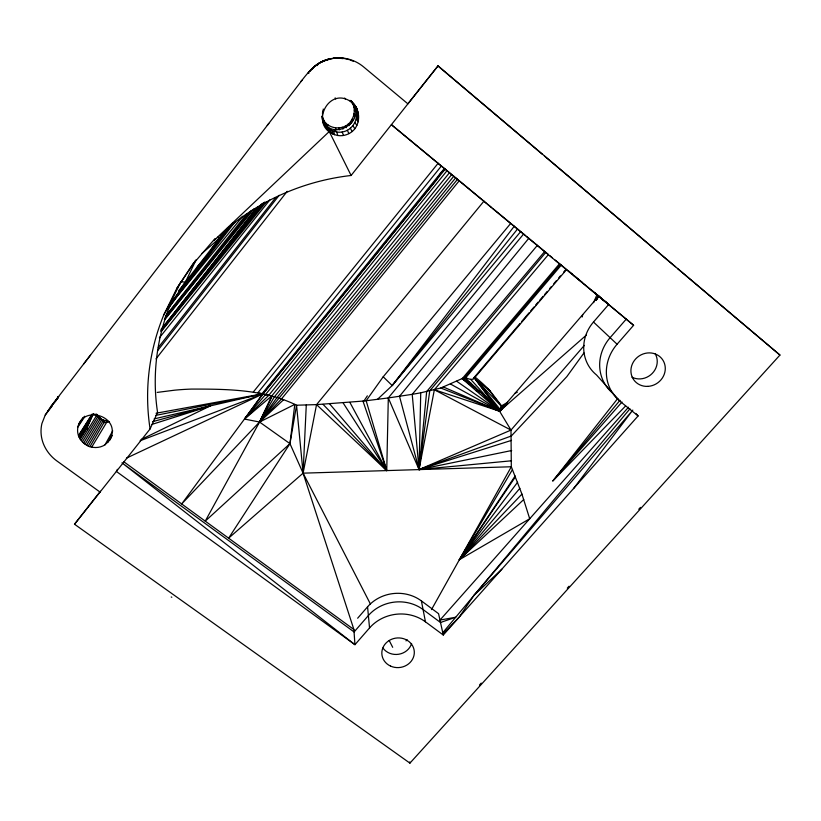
<?xml version="1.0" encoding="UTF-8"?>
<svg xmlns="http://www.w3.org/2000/svg" width="821" height="821" viewBox="0 0 821 821"><rect width="100%" height="100%" fill="white"/><g stroke="black" fill="none" stroke-linecap="round" stroke-linejoin="round"><path stroke-width="1.23" d="M185.382 284.333L185.402 282.126L196.127 259.795M512.509 469.489L459.37 559.717L529.709 518.769L521.93 494.109L511.319 466.759L510.99 430.081L499.599 411.229L474.959 378.738L499.599 411.229L502.473 408.848M351.532 123.099L351.593 120.03C355.39 114.201 355.288 105.693 350.557 100.46C370.353 121.118 328.246 145.05 322.181 116.818M523.634 233.995L388.312 397.939L386.742 470.587L316.557 404.62L296.555 405.215C264.116 389.257 226.853 389.062 191.457 389.082A405.328 311.056 61.1 0 0 174.38 390.211L157.221 392.407M560.497 264.465L464.717 377.444L440.764 388.015L420.732 392.818L419.059 469.591L511.545 460.786M353.707 103.98C329.067 81.648 306.387 128.63 337.78 135.506A18.719 18.267 -89.8 0 0 348.884 133.649C360.963 127.655 361.373 110.64 352.086 102.153L357.084 108.721M306.284 404.917L303.093 473.163L353.902 629.522L354.939 644.69L116.377 471.439L117.403 469.355M355.226 106.72C360.029 116.849 353.523 130.375 342.203 131.976A17.836 17.395 89.9 0 1 336.774 132.007L331.797 130.488L327.189 127.081L324.521 123.961L322.263 116.551M483.938 201.166L316.557 404.62L303.093 473.163L228.618 538.166L289.957 443.648L296.555 405.215L303.093 473.163L370.435 604.051M322.663 110.835L322.468 114.232M301.512 80.899L301.02 81.515C308.224 72.022 316.721 61.698 328.934 59.122L319.615 62.848L316.814 65.701M582.151 317.009L582.715 314.679M77.933 427.012C82.398 405.872 117.064 414.821 111.738 435.212A17.415 16.328 22.1 0 1 109.809 439.933L105.016 444.797A17.415 16.328 22.1 0 1 93.112 447.363C86.533 446.757 80.632 441.534 78.457 435.541A17.415 16.328 22.1 0 1 77.933 427.012L84.635 416.75M593.593 302.662L597 294.677M93.327 413.63L86.718 428.634L80.242 438.968M308.942 73.223L307.978 73.131A40.547 39.418 89.5 0 1 363.529 66.84L407.904 103.846L438.034 65.865L779.95 355.052L409.925 763.13L74.516 524.229L150.089 428.931L157.57 412.44A217.462 210.453 -10.1 0 1 170.819 303.236L172.4 300.024M92.742 414.718L86.431 428.408L79.945 438.742M451.724 174.514L271.761 395.948L259.549 422.025L205.25 521.13L289.957 443.648L294.801 404.394L259.549 422.025L244.494 419.059L262.566 394.09L435.684 180.866L441.123 172.472L445.198 169.116L262.905 394.162L181.687 503.94L281.562 398.862L459.257 180.743M302.118 80.16L50.728 406.764L45.247 415.036L41.912 423.554A37.499 35.026 22.8 0 0 42.692 441.821C45.196 449.395 50.184 456.024 56.598 460.745L100.018 492.066L100.419 491.276L74.516 524.229M272.264 396.02L259.549 422.025L289.957 443.648L303.093 473.163L511.319 466.759L431.487 609.613M150.089 428.931A227.725 219.669 -9.9 0 1 163.8 314.864L176.936 288.192L193.643 262.833M55.058 402.085L58.558 396.615L50.728 406.764M171.63 301.194L163.8 314.864M109.809 439.933L112.128 435.694M107.695 442.622L111.789 435.151M105.016 444.797L112.723 430.861M215.03 238.593L193.715 263.284L176.936 288.192M596.775 299.378L598.683 296.094L596.816 294.554M89.889 446.747L105.18 420.526L107.664 420.68L91.624 447.26M596.128 300.465L598.683 296.094L597.729 295.303M88.196 446.06L103.487 420.095L105.18 420.526M86.595 445.218L101.917 419.439L103.487 420.095M85.076 444.233L100.48 418.546L98.079 416.124L82.387 441.831M83.67 443.094L99.197 417.437M193.715 263.284L195.449 260.421M78.754 435.777L92.209 414.174M81.238 440.446L97.145 414.615M310.297 71.078C314.505 64.838 321.77 61.041 328.934 59.122L326.378 59.933M57.337 398.308L58.558 396.615L56.464 399.848M79.114 437.172L92.321 414.595L85.918 427.105L79.411 437.408M78.457 435.541L91.983 414.318M56.649 399.591L58.558 396.615M83.219 418.382L84.625 416.237M79.021 423.769L82.942 417.807M78.385 425.36L83.629 417.366M55.766 400.699L58.065 397.241L57.542 398M316.557 404.62L363.929 400.997L367.356 395.845M515.147 475.964L459.37 559.717L523.747 499.517M185.402 282.126L168.089 307.762L180.877 281.798L185.402 282.126L195.162 271.751L197.563 266.476L210.063 252.591L212.875 246.772L216.836 243.878L228.566 227.376M515.465 476.775L459.37 559.717L521.93 494.109M573.54 488.608L632.806 410.1L473.922 595.43L459.206 617.125L443.278 635.023L425.452 621.825L421.389 600.9A38.074 34.913 -7 0 0 367.572 606.811L357.648 618.234M595.984 300.024L598.683 296.094L499.599 411.229L434.36 389.749L419.059 469.591L511.678 450.524M56.782 399.109L55.664 400.699L56.392 399.981M167.617 309.65L176.392 297.325L242.626 216.313M492.764 208.472L510.765 223.353L383.202 376.788L366.156 400.74L363.929 400.997M583.936 352.979L566.829 376.634L511.288 436.002L419.059 469.591L388.312 397.939L366.156 400.74L386.742 470.587L323.084 404.384M262.905 394.162L268.775 395.312L449.498 172.677M517.61 482.245L459.37 559.717L519.867 488.31M377.465 399.365L392.192 385.542L514.244 226.237M47.772 411.198L54.443 402.526M45.247 415.036L52.103 406.108M311.98 69.282L313.53 67.291M83.609 364.031L90.536 355.072M502.483 408.755L499.599 411.229L496.941 408.509A159.017 20.669 39.7 0 0 480.172 391.915L464.717 377.444C467.139 378.06 472.291 381.221 473.902 378.091M267.256 125.397L268.806 123.427M178.557 290.932L227.304 228.217M169.352 304.96L233.277 222.737M168.521 307.434L235.278 221.66M158.32 347.488L275.743 197.533M157.488 350.844L279.161 195.316M156.011 358.849L287.217 191.314M333.849 131.771L335.43 129.759M256.819 207.569L161.111 329.508L257.784 206.861M617.782 398.452L552.841 480.952L625.602 405.974M327.63 127.481L329.149 131.637L213.86 240.635L237.053 220.705A227.725 219.669 -9.9 0 1 351.101 175.478L438.034 65.865M165.893 315.572L247.008 213.552M161.398 329.96L261.622 203.865M164.374 319.472L251.431 210.402M160.937 330.925L263.418 202.746M165.442 317.204L249.584 212.28M159.387 337.811L269.863 199.883M383.202 376.788L392.192 385.542L517.569 228.977M165.134 317.327L249.44 212.331M164.795 319.636L254.069 208.791M161.06 331.037L264.567 202.099M253.33 391.986L438.127 163.266M161.347 331.325L266.261 201.956M441.411 165.986L257.825 392.849L263.172 393.803M444.377 168.438L261.848 393.967L154.163 418.884M447.065 170.655L265.46 394.655L244.494 419.059L271.761 395.948M453.777 176.217L274.491 396.738L259.549 422.025L283.686 399.642M455.696 177.798L277.005 397.497L259.549 422.025L457.513 179.296M528.816 238.275L399.499 396.327L419.059 469.591L511.514 440.364M202.028 253.381L219.443 238.326L228.105 227.786M619.988 400.289L552.841 480.952L622 402.003M392.192 385.542L520.709 231.573M443.278 635.023L442.776 632.724L629.933 408.837M545.832 252.345L429.722 390.888L419.059 469.591L510.99 430.081L584.336 345.395M537.375 245.356L412.214 394.337L388.312 397.939M544.734 251.442L426.674 391.566L419.059 469.591L412.214 394.337L420.732 392.818M559.563 263.695L462.213 378.655L499.599 411.229L586.286 335.153M465.651 377.834L561.266 265.101M473.809 377.834L519.991 323.484M521.643 321.545L529.063 312.811M530.715 310.872L534.019 306.982M535.661 305.043L538.135 302.128M539.787 300.188L543.081 296.309M544.734 294.37L547.207 291.455M549.68 288.54L551.332 286.601M553.806 283.697L556.279 280.782M558.752 277.867L560.404 275.928M563.699 272.049L565.351 270.109M473.625 378.902L566.603 269.493L555.201 260.093M443.032 633.884L459.206 617.125L638.102 415.939L620.132 401.366L596.559 375.002A39.346 36.832 -36.1 0 1 593.48 322.037L608.628 304.519M626.228 319.143L610.116 337.667A41.717 38.854 -35.2 0 0 613.174 393.587M425.452 621.825A39.541 36.073 -7 0 0 369.542 627.952L354.939 644.69L121.98 462.859L354.097 631.954L368.383 615.534A38.679 35.395 -7 0 1 423.061 609.541L440.508 622.492L442.776 632.724M620.132 401.366A42.713 39.706 -34.9 0 1 617.084 344.225L633.607 325.28L568.594 271.135M628.486 407.226L439.984 620.071L440.508 622.492L455.717 617.228L439.984 620.071L438.558 613.677L421.389 600.9M479.495 684.991L481.219 683.093M567.301 588.123L569.025 586.225M638.759 509.297L640.472 507.399M507.214 403.552L499.599 411.229L440.764 388.015M244.494 419.059L268.775 395.312M473.922 595.43L501.847 569.22M506.834 403.501L500.04 409.33L499.599 411.229L443.289 386.978M322.561 118.542L322.181 115.843C324.531 129.718 345.046 132.284 351.593 120.03L352.558 121.652M507.614 402.269L501.2 406.077L500.04 409.33L477.76 381.652M141.038 439.574L210.094 406.015L152.521 421.696M319.646 62.858L324.09 60.559M126.444 458.128L262.566 394.09L140.114 440.774M515.116 393.208L517.322 392.233M324.059 60.703L333.86 58.229L343.835 58.455A39.172 38.074 89.3 0 1 348.72 59.564M151.988 424.385L210.094 406.015M155.877 415.385L261.848 393.967L156.062 413.24M109.501 421.666L104.554 422.62L93.851 413.856M325.178 126.598L325.28 124.648L325.598 127.368M336.148 58.199L338.857 58.004L333.429 58.312M338.129 58.065L343.835 58.455M466.266 378.861L462.213 378.655L480.172 391.915L499.599 411.229L450.401 383.961M340.499 58.342L342.88 58.568M350.372 124.433L348.207 123.93L349.089 125.654M476.211 390.858L480.172 391.915M171.23 597L171.805 597.236M471.008 383.253L462.213 378.655L475.646 387.604M510.99 430.081L434.36 389.749L548.469 254.531L526.353 236.243M100.48 418.546L101.917 419.439M779.95 355.052L677.376 268.488M609.161 304.868L594.599 292.758L608.515 304.293M456.64 381.211L499.599 411.229L470.669 379.312M123.889 461.802L353.902 629.522M87.683 430.081L85.281 425.514M594.866 292.933L591.243 289.936M391.525 124.73L486.874 203.587M487.859 204.398L491.789 207.651M511.637 224.071L525.44 235.494M550.142 255.916L552.482 257.845M567.28 270.037L572.299 274.193M573.951 275.558L582.448 282.598M391.36 124.72L633.607 325.28M597.411 295.098L608.956 304.642M437.788 65.854L542.424 154.348M544.385 156L675.416 266.825M606.74 302.805L608.084 303.955M501.939 406.313L489.973 390.745L476.18 379.805L501.2 406.077L487.715 388.415A23.645 2.648 40.1 0 0 475.8 377.66M354.693 105.468L356.119 107.028M350.752 100.88L350.31 100.48L351.973 102.081M593.48 322.037L617.084 344.225M354.344 105.088L354.97 105.704M95.821 414.041L104.554 422.62L96.662 414.205M487.715 388.415L489.973 390.745M353.287 103.559L354.99 105.437M218.109 236.93L219.443 238.326M635.834 413.435L638.102 415.939M351.234 101.476L352.281 102.676M353.964 104.626L355.842 106.781M354.877 106.248L356.796 108.475M349.746 100.408L350.741 101.568M329.744 404.024L386.742 470.587L362.985 401.1M354.2 105.786L350.464 100.583M355.626 107.951L357.576 110.271M353.841 106.884L354.918 108.198M356.191 109.727L358.172 112.128M324.921 124.71L323.956 122.606L324.264 124.936M358.572 114.047L357.351 112.528L357.361 118.214L358.582 119.907M354.303 110.24L355.38 111.625M358.674 115.997L356.766 113.411M344.635 98.058L345.477 99.146M358.623 117.947L356.766 115.279M354.067 113.647L355.124 115.114M328.698 128.445L330.699 132.776M353.687 115.32L354.723 116.828M356.201 118.963L358.182 121.816M343.209 403.049L386.742 470.587L349.91 402.444M352.445 118.532L353.44 120.112M354.908 122.442L356.827 125.469M329.016 128.692L330.288 130.713M327.189 127.081L328.78 129.605M352.938 125.562L354.754 128.743M325.332 125.459L323.607 122.288L323.823 124.104M389.175 640.472L392.695 647.307M335.142 97.863L335.707 98.951M350.382 128.199L352.065 131.514M326.122 125.849L327.712 130.344M329.426 131.883L351.101 175.478M345.395 125.89L346.205 127.686M347.355 130.231L348.884 133.649M342.275 127.245L342.993 129.102M342.203 131.976L343.476 135.475M338.96 127.932L339.607 129.841M335.502 127.912L336.158 129.862M322.52 120.092L322.345 118.388L323.33 122.052M336.774 132.007L337.78 135.506M323.556 121.375L324.049 123.099M334.383 134.767L333.767 131.35M332.638 133.987L332.095 130.642M324.336 123.058L324.757 125.829M330.976 133.023L330.504 129.749M327.938 124.925L328.041 125.469M323.741 119.958L324.049 121.919M323.228 109.019L323.423 110.435M409.771 761.919L409.925 763.13M323.207 120.903L323.536 123.858M322.745 120.246L322.93 122.001M367.572 606.811L369.542 627.952M327.548 124.587L327.6 126.321M326.306 123.448L326.358 125.131M655.066 353.523A17.179 15.999 -35.2 0 1 652.254 373.411A17.179 15.999 -35.2 0 1 632.006 377.229M411.608 643.5A15.917 14.562 -6.8 0 1 398.678 654.255A15.917 14.562 -6.8 0 1 382.925 648.036M349.91 59.954A39.172 38.074 89.3 0 1 353.41 61.329M407.124 639.744A15.671 14.357 -6.8 0 1 406.015 640.873M390.539 666.077A16.276 14.84 -6.8 0 0 414.307 651.823A16.276 14.84 -6.8 0 0 389.359 640.401A16.276 14.84 -6.8 0 0 390.539 666.077M647.923 386.373A17.59 16.348 -34.9 0 0 663.07 360.419A17.59 16.348 -34.9 0 0 633.299 362.123A17.59 16.348 -34.9 0 0 647.923 386.373"/></g></svg>
